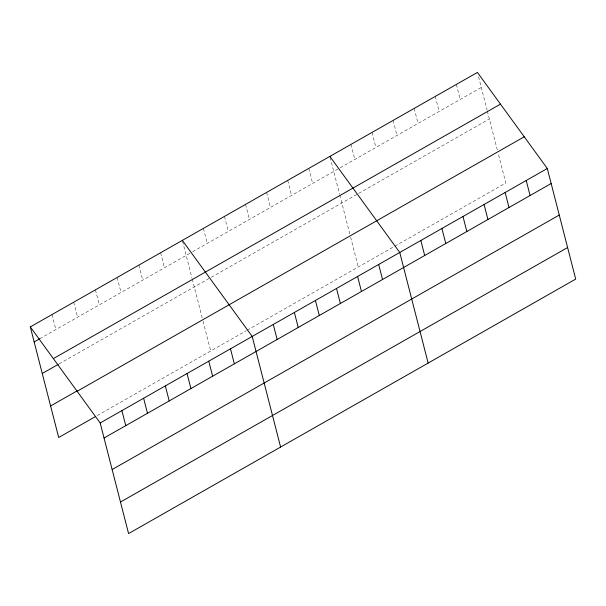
<?xml version="1.0" encoding="UTF-8"?>
<svg xmlns="http://www.w3.org/2000/svg" width="606" height="606" viewBox="0 0 606 606"><rect width="100%" height="100%" fill="white"/><g stroke="black" fill="none" stroke-linecap="round" stroke-linejoin="round"><path stroke-width="0.45" stroke-dasharray="3.03 2.27" d="M39.791 338.731L191.852 252.187M192.663 251.725L339.405 168.203M340.216 167.741L481.285 87.453M59.146 363.858L210.494 277.722M211.305 277.26L489.375 118.988M97.301 415.527L246.384 330.671M247.203 330.209L393.938 246.695M394.748 246.233L505.821 183.02L498.17 153.235M478.558 76.848L487.133 110.231M487.353 111.103L497.488 150.576M456.348 84.423L460.204 99.452M435.267 96.422L439.123 111.443M414.186 108.421L418.049 123.442M393.112 120.42L396.968 135.441M372.031 132.411L375.887 147.44M350.95 144.41L354.813 159.439M330.103 157.295L339.58 194.208M339.807 195.087L349.942 234.56M350.624 237.211L358.267 266.996M308.795 168.407L312.651 183.429M287.714 180.406L291.577 195.427M266.64 192.397L270.496 207.426M245.559 204.396L249.414 219.425M224.478 216.395L228.341 231.416M203.404 228.394L207.26 243.415M182.55 241.271L192.026 278.192M192.254 279.063L202.389 318.536M203.071 321.195L210.714 350.98M160.605 252.747L164.461 267.776M138.888 265.11L142.743 280.139M117.17 277.472L121.026 292.493M95.453 289.835L99.308 304.856M73.735 302.189L77.591 317.218M52.018 314.552L55.873 329.581"/><path stroke-width="0.91" d="M30.3 326.914L477.422 72.425L547.309 168.498L575.7 279.086L128.578 533.575L100.179 422.98L30.3 326.914L58.691 437.502L95.695 416.443M34.156 341.935L39.791 338.731M53.358 358.616L500.488 104.134M42.253 373.478L58.343 364.32M50.593 405.967L77.144 390.862M77.121 391.279L524.243 136.797M100.179 422.98L547.309 168.498M104.043 438.009L551.165 183.52M112.133 469.544L559.262 215.054M120.48 502.033L567.602 247.551M329.876 156.409L399.755 252.475L428.147 363.062M182.323 240.393L252.202 336.459L280.601 447.046M526.228 180.497L530.083 195.518M505.146 192.488L509.01 207.517M484.073 204.487L487.928 219.516M462.992 216.486L466.847 231.507M441.91 228.485L445.774 243.506M420.837 240.484L424.692 255.505M378.674 264.474L382.53 279.502M357.601 276.472L361.456 291.494M336.519 288.471L340.375 303.492M315.438 300.47L319.294 315.491M294.365 312.461L298.22 327.49M273.283 324.46L277.139 339.489M230.485 348.821L234.34 363.842M208.767 361.184L212.623 376.205M187.049 373.538L190.913 388.567M165.332 385.901L169.195 400.93M143.614 398.263L147.478 413.284M121.897 410.626L125.76 425.647"/></g></svg>
